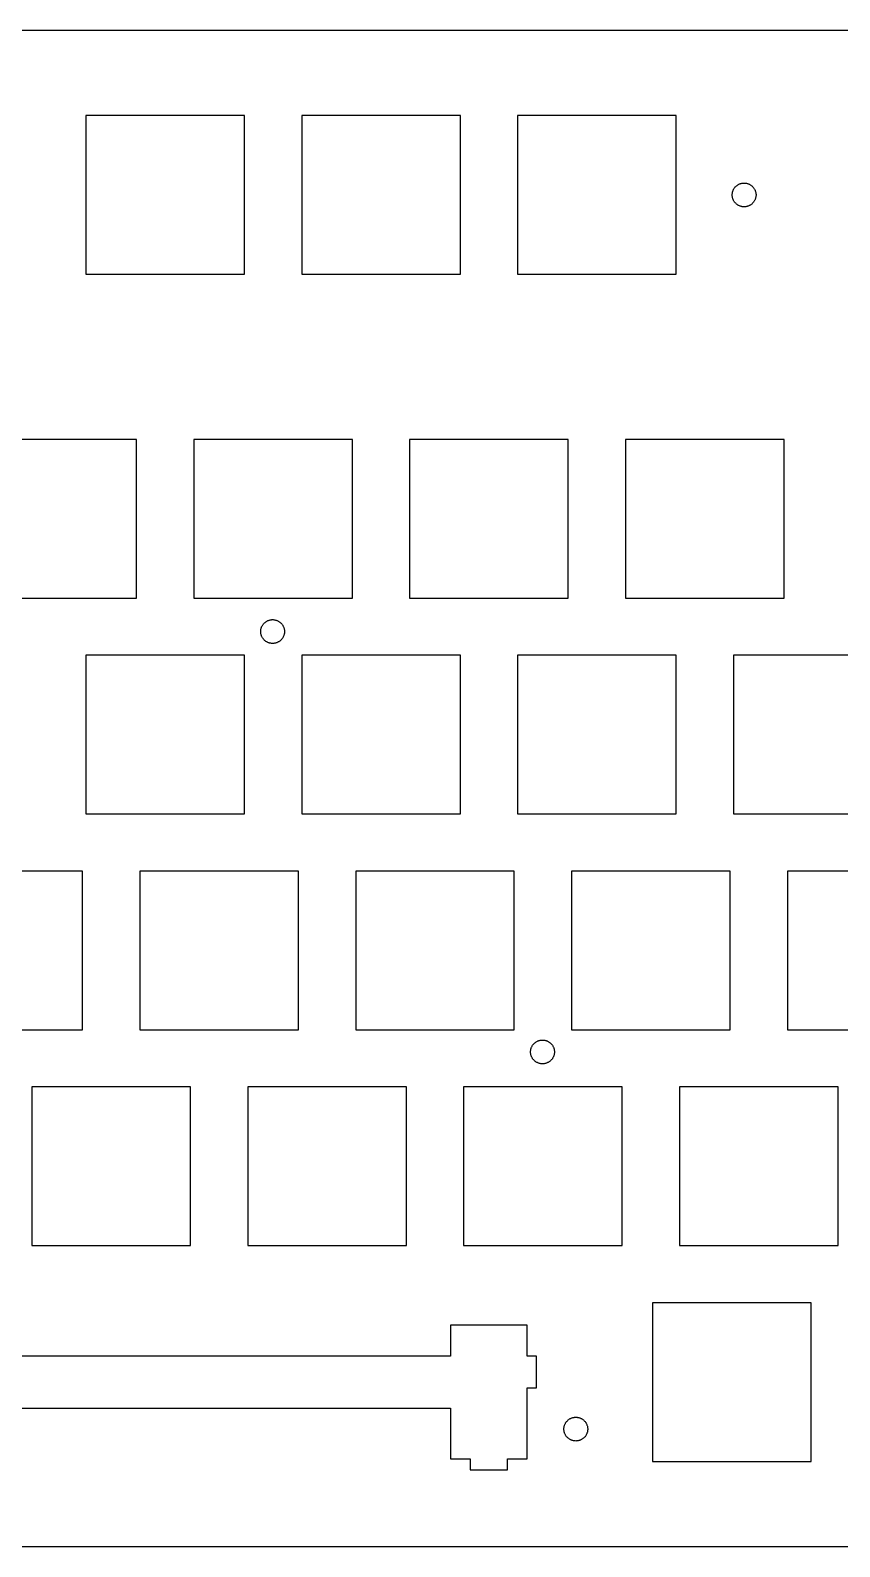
# Model space of a CAD drawing. Extents: x 0 to 462, y -134 to 0.
# Drawn here: x 169.3 to 240.7, y -133.8 to 0 of the extents above; entities that cross this region are included whole.
import ezdxf

# ---------------------------------------------------------------- set-up
doc = ezdxf.new("R2010")
doc.units = 0
doc.layers.add('BLACK', color=7, linetype='CONTINUOUS')

msp = doc.modelspace()

# ---------------------------------------------------------------- linework, layer by layer
at = {"layer": 'BLACK', "linetype": 'CONTINUOUS'}
for p, q in [((5, 0), (457.44, 0)), ((188.213, -7.526), (174.213, -7.526)), ((174.213, -7.526), (174.213, -21.526)), ((188.213, -21.526), (188.213, -7.526)), ((207.263, -7.526), (193.263, -7.526)), ((193.263, -7.526), (193.263, -21.526)), ((207.263, -21.526), (207.263, -7.526)), ((226.313, -7.526), (212.313, -7.526)), ((212.313, -7.526), (212.313, -21.526)), ((226.313, -21.526), (226.313, -7.526)), ((231.26, -14.526), (231.262, -14.472)), ((231.262, -14.58), (231.26, -14.526)), ((231.262, -14.472), (231.266, -14.4186)), ((231.266, -14.6333), (231.262, -14.58)), ((231.266, -14.4186), (231.272, -14.3661)), ((231.272, -14.6859), (231.266, -14.6333)), ((231.272, -14.3661), (231.281, -14.3144)), ((231.281, -14.7376), (231.272, -14.6859)), ((231.281, -14.3144), (231.293, -14.2636)), ((231.293, -14.2636), (231.307, -14.2138)), ((231.307, -14.2138), (231.324, -14.165)), ((231.324, -14.165), (231.343, -14.1173)), ((231.343, -14.1173), (231.364, -14.0708)), ((231.364, -14.0708), (231.387, -14.0255)), ((231.387, -14.0255), (231.412, -13.9815)), ((231.412, -13.9815), (231.439, -13.9389)), ((231.439, -13.9389), (231.469, -13.8978)), ((231.469, -13.8978), (231.5, -13.8581)), ((231.5, -13.8581), (231.533, -13.82)), ((231.533, -13.82), (231.568, -13.7835)), ((231.568, -13.7835), (231.604, -13.7488)), ((231.604, -13.7488), (231.642, -13.7158)), ((231.642, -13.7158), (231.682, -13.6846)), ((231.682, -13.6846), (231.723, -13.6553)), ((231.723, -13.6553), (231.766, -13.628)), ((231.766, -13.628), (231.81, -13.6027)), ((231.81, -13.6027), (231.855, -13.5795)), ((231.855, -13.5795), (231.901, -13.5585)), ((231.901, -13.5585), (231.949, -13.5397)), ((231.949, -13.5397), (231.998, -13.5232)), ((231.998, -13.5232), (232.048, -13.509)), ((232.048, -13.509), (232.099, -13.4973)), ((232.099, -13.4973), (232.15, -13.4881)), ((232.15, -13.4881), (232.203, -13.4814)), ((232.203, -13.4814), (232.256, -13.4774)), ((232.256, -13.4774), (232.31, -13.476)), ((232.31, -13.476), (232.364, -13.4774)), ((232.364, -13.4774), (232.418, -13.4814)), ((232.418, -13.4814), (232.47, -13.4881)), ((232.47, -13.4881), (232.522, -13.4973)), ((232.522, -13.4973), (232.573, -13.509)), ((232.573, -13.509), (232.622, -13.5232)), ((232.622, -13.5232), (232.671, -13.5397)), ((232.671, -13.5397), (232.719, -13.5585)), ((232.719, -13.5585), (232.765, -13.5795)), ((232.765, -13.5795), (232.811, -13.6027)), ((232.811, -13.6027), (232.855, -13.628)), ((232.855, -13.628), (232.897, -13.6553)), ((232.897, -13.6553), (232.938, -13.6846)), ((232.938, -13.6846), (232.978, -13.7158)), ((232.978, -13.7158), (233.016, -13.7488)), ((233.016, -13.7488), (233.053, -13.7835)), ((233.053, -13.7835), (233.087, -13.82)), ((233.087, -13.82), (233.12, -13.8581)), ((233.12, -13.8581), (233.152, -13.8978)), ((233.152, -13.8978), (233.181, -13.9389)), ((233.181, -13.9389), (233.208, -13.9815)), ((233.208, -13.9815), (233.233, -14.0255)), ((233.233, -14.0255), (233.257, -14.0708)), ((233.257, -14.0708), (233.278, -14.1173)), ((233.278, -14.1173), (233.296, -14.165)), ((233.296, -14.165), (233.313, -14.2138)), ((233.313, -14.2138), (233.327, -14.2636)), ((233.327, -14.2636), (233.339, -14.3144)), ((233.339, -14.3144), (233.348, -14.3661)), ((233.348, -14.6859), (233.339, -14.7376)), ((233.348, -14.3661), (233.355, -14.4186)), ((233.355, -14.6333), (233.348, -14.6859)), ((233.355, -14.4186), (233.359, -14.472)), ((233.359, -14.58), (233.355, -14.6333)), ((233.359, -14.472), (233.36, -14.526)), ((233.36, -14.526), (233.359, -14.58)), ((231.293, -14.7884), (231.281, -14.7376)), ((231.307, -14.8382), (231.293, -14.7884)), ((231.324, -14.887), (231.307, -14.8382)), ((231.343, -14.9347), (231.324, -14.887)), ((231.364, -14.9812), (231.343, -14.9347)), ((231.387, -15.0265), (231.364, -14.9812)), ((231.412, -15.0705), (231.387, -15.0265)), ((231.439, -15.1131), (231.412, -15.0705)), ((231.469, -15.1542), (231.439, -15.1131)), ((231.5, -15.1939), (231.469, -15.1542)), ((231.533, -15.232), (231.5, -15.1939)), ((231.568, -15.2685), (231.533, -15.232)), ((231.604, -15.3032), (231.568, -15.2685)), ((231.642, -15.3362), (231.604, -15.3032)), ((231.682, -15.3674), (231.642, -15.3362)), ((231.723, -15.3967), (231.682, -15.3674)), ((231.766, -15.424), (231.723, -15.3967)), ((231.81, -15.4493), (231.766, -15.424)), ((231.855, -15.4725), (231.81, -15.4493)), ((231.901, -15.4935), (231.855, -15.4725)), ((231.949, -15.5123), (231.901, -15.4935)), ((231.998, -15.5288), (231.949, -15.5123)), ((232.048, -15.5429), (231.998, -15.5288)), ((232.099, -15.5547), (232.048, -15.5429)), ((232.15, -15.5639), (232.099, -15.5547)), ((232.203, -15.5706), (232.15, -15.5639)), ((232.256, -15.5746), (232.203, -15.5706)), ((232.31, -15.576), (232.256, -15.5746)), ((232.364, -15.5746), (232.31, -15.576)), ((232.418, -15.5706), (232.364, -15.5746)), ((232.47, -15.5639), (232.418, -15.5706)), ((232.522, -15.5547), (232.47, -15.5639)), ((232.573, -15.5429), (232.522, -15.5547)), ((232.622, -15.5288), (232.573, -15.5429)), ((232.671, -15.5123), (232.622, -15.5288)), ((232.719, -15.4935), (232.671, -15.5123)), ((232.765, -15.4725), (232.719, -15.4935)), ((232.811, -15.4493), (232.765, -15.4725)), ((232.855, -15.424), (232.811, -15.4493)), ((232.897, -15.3967), (232.855, -15.424)), ((232.938, -15.3674), (232.897, -15.3967)), ((232.978, -15.3362), (232.938, -15.3674)), ((233.016, -15.3032), (232.978, -15.3362)), ((233.053, -15.2685), (233.016, -15.3032)), ((233.087, -15.232), (233.053, -15.2685)), ((233.12, -15.1939), (233.087, -15.232)), ((233.152, -15.1542), (233.12, -15.1939)), ((233.181, -15.1131), (233.152, -15.1542)), ((233.208, -15.0705), (233.181, -15.1131)), ((233.233, -15.0265), (233.208, -15.0705)), ((233.257, -14.9812), (233.233, -15.0265)), ((233.278, -14.9347), (233.257, -14.9812)), ((233.296, -14.887), (233.278, -14.9347)), ((233.313, -14.8382), (233.296, -14.887)), ((233.327, -14.7884), (233.313, -14.8382)), ((233.339, -14.7376), (233.327, -14.7884)), ((174.213, -21.526), (188.213, -21.526)), ((193.263, -21.526), (207.263, -21.526)), ((212.313, -21.526), (226.313, -21.526)), ((178.688, -36.101), (164.688, -36.101)), ((178.688, -50.101), (178.688, -36.101)), ((197.738, -36.101), (183.738, -36.101)), ((183.738, -36.101), (183.738, -50.101)), ((197.738, -50.101), (197.738, -36.101)), ((216.788, -36.101), (202.788, -36.101)), ((202.788, -36.101), (202.788, -50.101)), ((216.788, -50.101), (216.788, -36.101)), ((235.838, -36.101), (221.838, -36.101)), ((221.838, -36.101), (221.838, -50.101)), ((235.838, -50.101), (235.838, -36.101)), ((164.688, -50.101), (178.688, -50.101)), ((183.738, -50.101), (197.738, -50.101)), ((202.788, -50.101), (216.788, -50.101)), ((221.838, -50.101), (235.838, -50.101)), ((190.062, -52.2189), (190.103, -52.1897)), ((190.103, -52.1897), (190.146, -52.1624)), ((190.146, -52.1624), (190.19, -52.1371)), ((190.19, -52.1371), (190.235, -52.1139)), ((190.235, -52.1139), (190.282, -52.0929)), ((190.282, -52.0929), (190.329, -52.0741)), ((190.329, -52.0741), (190.378, -52.0576)), ((190.378, -52.0576), (190.428, -52.0434)), ((190.428, -52.0434), (190.479, -52.0317)), ((190.479, -52.0317), (190.53, -52.0224)), ((190.53, -52.0224), (190.583, -52.0158)), ((190.583, -52.0158), (190.636, -52.0117)), ((190.636, -52.0117), (190.69, -52.0103)), ((190.69, -52.0103), (190.744, -52.0117)), ((190.744, -52.0117), (190.798, -52.0158)), ((190.798, -52.0158), (190.85, -52.0224)), ((190.85, -52.0224), (190.902, -52.0317)), ((190.902, -52.0317), (190.953, -52.0434)), ((190.953, -52.0434), (191.002, -52.0576)), ((191.002, -52.0576), (191.051, -52.0741)), ((191.051, -52.0741), (191.099, -52.0929)), ((191.099, -52.0929), (191.145, -52.1139)), ((191.145, -52.1139), (191.191, -52.1371)), ((191.191, -52.1371), (191.235, -52.1624)), ((191.235, -52.1624), (191.277, -52.1897)), ((191.277, -52.1897), (191.318, -52.2189)), ((189.64, -53.0603), (189.642, -53.0063)), ((189.642, -53.1144), (189.64, -53.0603)), ((189.642, -53.0063), (189.646, -52.953)), ((189.646, -53.1677), (189.642, -53.1144)), ((189.646, -52.953), (189.652, -52.9004)), ((189.652, -53.2202), (189.646, -53.1677)), ((189.652, -52.9004), (189.662, -52.8487)), ((189.662, -53.272), (189.652, -53.2202)), ((189.662, -52.8487), (189.673, -52.7979)), ((189.673, -53.3228), (189.662, -53.272)), ((189.673, -52.7979), (189.687, -52.7481)), ((189.687, -53.3726), (189.673, -53.3228)), ((189.687, -52.7481), (189.704, -52.6993)), ((189.704, -53.4214), (189.687, -53.3726)), ((189.704, -52.6993), (189.723, -52.6516)), ((189.723, -53.469), (189.704, -53.4214)), ((189.723, -52.6516), (189.744, -52.6051)), ((189.744, -53.5156), (189.723, -53.469)), ((189.744, -52.6051), (189.767, -52.5599)), ((189.767, -53.5608), (189.744, -53.5156)), ((189.767, -52.5599), (189.792, -52.5159)), ((189.792, -52.5159), (189.82, -52.4733)), ((189.82, -52.4733), (189.849, -52.4321)), ((189.849, -52.4321), (189.88, -52.3924)), ((189.88, -52.3924), (189.913, -52.3543)), ((189.913, -52.3543), (189.948, -52.3179)), ((189.948, -52.3179), (189.984, -52.2831)), ((189.984, -52.2831), (190.022, -52.2501)), ((190.022, -52.2501), (190.062, -52.2189)), ((191.318, -52.2189), (191.358, -52.2501)), ((191.358, -52.2501), (191.396, -52.2831)), ((191.396, -52.2831), (191.433, -52.3179)), ((191.433, -52.3179), (191.467, -52.3543)), ((191.467, -52.3543), (191.5, -52.3924)), ((191.5, -52.3924), (191.532, -52.4321)), ((191.532, -52.4321), (191.561, -52.4733)), ((191.561, -52.4733), (191.588, -52.5159)), ((191.588, -52.5159), (191.614, -52.5599)), ((191.614, -52.5599), (191.637, -52.6051)), ((191.637, -53.5156), (191.614, -53.5608)), ((191.637, -52.6051), (191.658, -52.6516)), ((191.658, -53.469), (191.637, -53.5156)), ((191.658, -52.6516), (191.677, -52.6993)), ((191.677, -53.4214), (191.658, -53.469)), ((191.677, -52.6993), (191.693, -52.7481)), ((191.693, -53.3726), (191.677, -53.4214)), ((191.693, -52.7481), (191.707, -52.7979)), ((191.707, -53.3228), (191.693, -53.3726)), ((191.707, -52.7979), (191.719, -52.8487)), ((191.719, -53.272), (191.707, -53.3228)), ((191.719, -52.8487), (191.728, -52.9004)), ((191.728, -53.2202), (191.719, -53.272)), ((191.728, -52.9004), (191.735, -52.953)), ((191.735, -53.1677), (191.728, -53.2202)), ((191.735, -52.953), (191.739, -53.0063)), ((191.739, -53.1144), (191.735, -53.1677)), ((191.739, -53.0063), (191.74, -53.0603)), ((191.74, -53.0603), (191.739, -53.1144)), ((189.792, -53.6048), (189.767, -53.5608)), ((189.82, -53.6474), (189.792, -53.6048)), ((189.849, -53.6886), (189.82, -53.6474)), ((189.88, -53.7282), (189.849, -53.6886)), ((189.913, -53.7663), (189.88, -53.7282)), ((189.948, -53.8028), (189.913, -53.7663)), ((189.984, -53.8376), (189.948, -53.8028)), ((190.022, -53.8706), (189.984, -53.8376)), ((190.062, -53.9017), (190.022, -53.8706)), ((190.103, -53.931), (190.062, -53.9017)), ((190.146, -53.9583), (190.103, -53.931)), ((190.19, -53.9836), (190.146, -53.9583)), ((190.235, -54.0068), (190.19, -53.9836)), ((190.282, -54.0278), (190.235, -54.0068)), ((190.329, -54.0466), (190.282, -54.0278)), ((190.378, -54.0631), (190.329, -54.0466)), ((190.428, -54.0773), (190.378, -54.0631)), ((190.479, -54.089), (190.428, -54.0773)), ((190.53, -54.0982), (190.479, -54.089)), ((190.583, -54.1049), (190.53, -54.0982)), ((190.636, -54.109), (190.583, -54.1049)), ((190.69, -54.1103), (190.636, -54.109)), ((190.744, -54.109), (190.69, -54.1103)), ((190.798, -54.1049), (190.744, -54.109)), ((190.85, -54.0982), (190.798, -54.1049)), ((190.902, -54.089), (190.85, -54.0982)), ((190.953, -54.0773), (190.902, -54.089)), ((191.002, -54.0631), (190.953, -54.0773)), ((191.051, -54.0466), (191.002, -54.0631)), ((191.099, -54.0278), (191.051, -54.0466)), ((191.145, -54.0068), (191.099, -54.0278)), ((191.191, -53.9836), (191.145, -54.0068)), ((191.235, -53.9583), (191.191, -53.9836)), ((191.277, -53.931), (191.235, -53.9583)), ((191.318, -53.9017), (191.277, -53.931)), ((191.358, -53.8706), (191.318, -53.9017)), ((191.396, -53.8376), (191.358, -53.8706)), ((191.433, -53.8028), (191.396, -53.8376)), ((191.467, -53.7663), (191.433, -53.8028)), ((191.5, -53.7282), (191.467, -53.7663)), ((191.532, -53.6886), (191.5, -53.7282)), ((191.561, -53.6474), (191.532, -53.6886)), ((191.588, -53.6048), (191.561, -53.6474)), ((191.614, -53.5608), (191.588, -53.6048)), ((188.213, -55.151), (174.213, -55.151)), ((174.213, -55.151), (174.213, -69.151)), ((188.213, -69.151), (188.213, -55.151)), ((207.263, -55.151), (193.263, -55.151)), ((193.263, -55.151), (193.263, -69.151)), ((207.263, -69.151), (207.263, -55.151)), ((226.313, -55.151), (212.313, -55.151)), ((212.313, -55.151), (212.313, -69.151)), ((226.313, -69.151), (226.313, -55.151)), ((245.363, -55.151), (231.363, -55.151)), ((231.363, -55.151), (231.363, -69.151)), ((174.213, -69.151), (188.213, -69.151)), ((193.263, -69.151), (207.263, -69.151)), ((212.313, -69.151), (226.313, -69.151)), ((231.363, -69.151), (245.363, -69.151)), ((173.926, -74.201), (159.926, -74.201)), ((173.926, -88.201), (173.926, -74.201)), ((192.976, -74.201), (178.976, -74.201)), ((178.976, -74.201), (178.976, -88.201)), ((192.976, -88.201), (192.976, -74.201)), ((212.026, -74.201), (198.026, -74.201)), ((198.026, -74.201), (198.026, -88.201)), ((212.026, -88.201), (212.026, -74.201)), ((231.076, -74.201), (217.076, -74.201)), ((217.076, -74.201), (217.076, -88.201)), ((231.076, -88.201), (231.076, -74.201)), ((250.126, -74.201), (236.126, -74.201)), ((236.126, -74.201), (236.126, -88.201)), ((159.926, -88.201), (173.926, -88.201)), ((178.976, -88.201), (192.976, -88.201)), ((198.026, -88.201), (212.026, -88.201)), ((217.076, -88.201), (231.076, -88.201)), ((236.126, -88.201), (250.126, -88.201)), ((213.567, -89.7081), (213.591, -89.6628)), ((213.591, -89.6628), (213.616, -89.6188)), ((213.616, -89.6188), (213.643, -89.5762)), ((213.643, -89.5762), (213.673, -89.535)), ((213.673, -89.535), (213.704, -89.4954)), ((213.704, -89.4954), (213.737, -89.4573)), ((213.737, -89.4573), (213.771, -89.4208)), ((213.771, -89.4208), (213.808, -89.3861)), ((213.808, -89.3861), (213.846, -89.353)), ((213.846, -89.353), (213.886, -89.3219)), ((213.886, -89.3219), (213.927, -89.2926)), ((213.927, -89.2926), (213.969, -89.2653)), ((213.969, -89.2653), (214.013, -89.24)), ((214.013, -89.24), (214.059, -89.2168)), ((214.059, -89.2168), (214.105, -89.1958)), ((214.105, -89.1958), (214.153, -89.177)), ((214.153, -89.177), (214.202, -89.1605)), ((214.202, -89.1605), (214.252, -89.1463)), ((214.252, -89.1463), (214.302, -89.1346)), ((214.302, -89.1346), (214.354, -89.1254)), ((214.354, -89.1254), (214.407, -89.1187)), ((214.407, -89.1187), (214.46, -89.1146)), ((214.46, -89.1146), (214.514, -89.1133)), ((214.514, -89.1133), (214.568, -89.1146)), ((214.568, -89.1146), (214.621, -89.1187)), ((214.621, -89.1187), (214.674, -89.1254)), ((214.674, -89.1254), (214.726, -89.1346)), ((214.726, -89.1346), (214.776, -89.1463)), ((214.776, -89.1463), (214.826, -89.1605)), ((214.826, -89.1605), (214.875, -89.177)), ((214.875, -89.177), (214.923, -89.1958)), ((214.923, -89.1958), (214.969, -89.2168)), ((214.969, -89.2168), (215.014, -89.24)), ((215.014, -89.24), (215.058, -89.2653)), ((215.058, -89.2653), (215.101, -89.2926)), ((215.101, -89.2926), (215.142, -89.3219)), ((215.142, -89.3219), (215.182, -89.353)), ((215.182, -89.353), (215.22, -89.3861)), ((215.22, -89.3861), (215.256, -89.4208)), ((215.256, -89.4208), (215.291, -89.4573)), ((215.291, -89.4573), (215.324, -89.4954)), ((215.324, -89.4954), (215.355, -89.535)), ((215.355, -89.535), (215.385, -89.5762)), ((215.385, -89.5762), (215.412, -89.6188)), ((215.412, -89.6188), (215.437, -89.6628)), ((215.437, -89.6628), (215.46, -89.7081)), ((213.464, -90.1633), (213.465, -90.1093)), ((213.465, -90.2173), (213.464, -90.1633)), ((213.465, -90.1093), (213.469, -90.0559)), ((213.469, -90.2706), (213.465, -90.2173)), ((213.469, -90.0559), (213.476, -90.0034)), ((213.476, -90.3232), (213.469, -90.2706)), ((213.476, -90.0034), (213.485, -89.9517)), ((213.485, -90.3749), (213.476, -90.3232)), ((213.485, -89.9517), (213.497, -89.9009)), ((213.497, -90.4257), (213.485, -90.3749)), ((213.497, -89.9009), (213.511, -89.851)), ((213.511, -90.4755), (213.497, -90.4257)), ((213.511, -89.851), (213.528, -89.8023)), ((213.528, -90.5243), (213.511, -90.4755)), ((213.528, -89.8023), (213.546, -89.7546)), ((213.546, -90.572), (213.528, -90.5243)), ((213.546, -89.7546), (213.567, -89.7081)), ((213.567, -90.6185), (213.546, -90.572)), ((213.591, -90.6638), (213.567, -90.6185)), ((213.616, -90.7077), (213.591, -90.6638)), ((213.643, -90.7504), (213.616, -90.7077)), ((213.673, -90.7915), (213.643, -90.7504)), ((213.704, -90.8312), (213.673, -90.7915)), ((213.737, -90.8693), (213.704, -90.8312)), ((213.771, -90.9057), (213.737, -90.8693)), ((213.808, -90.9405), (213.771, -90.9057)), ((213.846, -90.9735), (213.808, -90.9405)), ((213.886, -91.0047), (213.846, -90.9735)), ((215.182, -90.9735), (215.142, -91.0047)), ((215.22, -90.9405), (215.182, -90.9735)), ((215.256, -90.9057), (215.22, -90.9405)), ((215.291, -90.8693), (215.256, -90.9057)), ((215.324, -90.8312), (215.291, -90.8693)), ((215.355, -90.7915), (215.324, -90.8312)), ((215.385, -90.7504), (215.355, -90.7915)), ((215.412, -90.7077), (215.385, -90.7504)), ((215.437, -90.6638), (215.412, -90.7077)), ((215.46, -90.6185), (215.437, -90.6638)), ((215.46, -89.7081), (215.481, -89.7546)), ((215.481, -90.572), (215.46, -90.6185)), ((215.481, -89.7546), (215.5, -89.8023)), ((215.5, -90.5243), (215.481, -90.572)), ((215.5, -89.8023), (215.517, -89.851)), ((215.517, -90.4755), (215.5, -90.5243)), ((215.517, -89.851), (215.531, -89.9009)), ((215.531, -90.4257), (215.517, -90.4755)), ((215.531, -89.9009), (215.543, -89.9517)), ((215.543, -90.3749), (215.531, -90.4257)), ((215.543, -89.9517), (215.552, -90.0034)), ((215.552, -90.3232), (215.543, -90.3749)), ((215.552, -90.0034), (215.559, -90.0559)), ((215.559, -90.2706), (215.552, -90.3232)), ((215.559, -90.0559), (215.563, -90.1093)), ((215.563, -90.2173), (215.559, -90.2706)), ((215.563, -90.1093), (215.564, -90.1633)), ((215.564, -90.1633), (215.563, -90.2173)), ((213.927, -91.034), (213.886, -91.0047)), ((213.969, -91.0613), (213.927, -91.034)), ((214.013, -91.0866), (213.969, -91.0613)), ((214.059, -91.1097), (214.013, -91.0866)), ((214.105, -91.1308), (214.059, -91.1097)), ((214.153, -91.1496), (214.105, -91.1308)), ((214.202, -91.1661), (214.153, -91.1496)), ((214.252, -91.1802), (214.202, -91.1661)), ((214.302, -91.192), (214.252, -91.1802)), ((214.354, -91.2012), (214.302, -91.192)), ((214.407, -91.2079), (214.354, -91.2012)), ((214.46, -91.2119), (214.407, -91.2079)), ((214.514, -91.2133), (214.46, -91.2119)), ((214.568, -91.2119), (214.514, -91.2133)), ((214.621, -91.2079), (214.568, -91.2119)), ((214.674, -91.2012), (214.621, -91.2079)), ((214.726, -91.192), (214.674, -91.2012)), ((214.776, -91.1802), (214.726, -91.192)), ((214.826, -91.1661), (214.776, -91.1802)), ((214.875, -91.1496), (214.826, -91.1661)), ((214.923, -91.1308), (214.875, -91.1496)), ((214.969, -91.1097), (214.923, -91.1308)), ((215.014, -91.0866), (214.969, -91.1097)), ((215.058, -91.0613), (215.014, -91.0866)), ((215.101, -91.034), (215.058, -91.0613)), ((215.142, -91.0047), (215.101, -91.034)), ((183.451, -93.251), (169.451, -93.251)), ((169.451, -93.251), (169.451, -107.251)), ((183.451, -107.251), (183.451, -93.251)), ((202.501, -93.251), (188.501, -93.251)), ((188.501, -93.251), (188.501, -107.251)), ((202.501, -107.251), (202.501, -93.251)), ((221.551, -93.251), (207.551, -93.251)), ((207.551, -93.251), (207.551, -107.251)), ((221.551, -107.251), (221.551, -93.251)), ((240.601, -93.251), (226.601, -93.251)), ((226.601, -93.251), (226.601, -107.251)), ((240.601, -107.251), (240.601, -93.251)), ((169.451, -107.251), (183.451, -107.251)), ((188.501, -107.251), (202.501, -107.251)), ((207.551, -107.251), (221.551, -107.251)), ((226.601, -107.251), (240.601, -107.251)), ((238.219, -112.301), (224.219, -112.301)), ((224.219, -112.301), (224.219, -126.301)), ((238.219, -126.301), (238.219, -112.301)), ((206.407, -114.271), (206.407, -117.001)), ((213.157, -114.271), (206.407, -114.271)), ((213.157, -117.001), (213.157, -114.271)), ((206.407, -117.001), (166.782, -117.001)), ((213.982, -117.001), (213.157, -117.001)), ((213.982, -119.801), (213.982, -117.001)), ((213.157, -119.801), (213.982, -119.801)), ((213.157, -126.071), (213.157, -119.801)), ((166.782, -121.601), (206.407, -121.601)), ((206.407, -121.601), (206.407, -126.071)), ((216.453, -123.14), (216.469, -123.091)), ((216.469, -123.091), (216.488, -123.043)), ((216.488, -123.043), (216.509, -122.997)), ((216.509, -122.997), (216.532, -122.951)), ((216.532, -122.951), (216.558, -122.907)), ((216.558, -122.907), (216.585, -122.865)), ((216.585, -122.865), (216.614, -122.824)), ((216.614, -122.824), (216.646, -122.784)), ((216.646, -122.784), (216.679, -122.746)), ((216.679, -122.746), (216.713, -122.709)), ((216.713, -122.709), (216.75, -122.675)), ((216.75, -122.675), (216.788, -122.642)), ((216.788, -122.642), (216.828, -122.61)), ((216.828, -122.61), (216.869, -122.581)), ((216.869, -122.581), (216.911, -122.554)), ((216.911, -122.554), (216.955, -122.528)), ((216.955, -122.528), (217.001, -122.505)), ((217.001, -122.505), (217.047, -122.484)), ((217.047, -122.484), (217.095, -122.465)), ((217.095, -122.465), (217.144, -122.449)), ((217.144, -122.449), (217.193, -122.435)), ((217.193, -122.435), (217.244, -122.423)), ((217.244, -122.423), (217.296, -122.414)), ((217.296, -122.414), (217.348, -122.407)), ((217.348, -122.407), (217.402, -122.403)), ((217.402, -122.403), (217.456, -122.402)), ((217.456, -122.402), (217.51, -122.403)), ((217.51, -122.403), (217.563, -122.407)), ((217.563, -122.407), (217.616, -122.414)), ((217.616, -122.414), (217.667, -122.423)), ((217.667, -122.423), (217.718, -122.435)), ((217.718, -122.435), (217.768, -122.449)), ((217.768, -122.449), (217.817, -122.465)), ((217.817, -122.465), (217.864, -122.484)), ((217.864, -122.484), (217.911, -122.505)), ((217.911, -122.505), (217.956, -122.528)), ((217.956, -122.528), (218, -122.554)), ((218, -122.554), (218.043, -122.581)), ((218.043, -122.581), (218.084, -122.61)), ((218.084, -122.61), (218.124, -122.642)), ((218.124, -122.642), (218.162, -122.675)), ((218.162, -122.675), (218.198, -122.709)), ((218.198, -122.709), (218.233, -122.746)), ((218.233, -122.746), (218.266, -122.784)), ((218.266, -122.784), (218.297, -122.824)), ((218.297, -122.824), (218.326, -122.865)), ((218.326, -122.865), (218.354, -122.907)), ((218.354, -122.907), (218.379, -122.951)), ((218.379, -122.951), (218.402, -122.997)), ((218.402, -122.997), (218.423, -123.043)), ((218.423, -123.043), (218.442, -123.091)), ((218.442, -123.091), (218.459, -123.14)), ((216.406, -123.452), (216.407, -123.398)), ((216.407, -123.506), (216.406, -123.452)), ((216.407, -123.398), (216.411, -123.344)), ((216.411, -123.559), (216.407, -123.506)), ((216.411, -123.344), (216.418, -123.292)), ((216.418, -123.612), (216.411, -123.559)), ((216.418, -123.292), (216.427, -123.24)), ((216.427, -123.663), (216.418, -123.612)), ((216.427, -123.24), (216.439, -123.189)), ((216.439, -123.714), (216.427, -123.663)), ((216.439, -123.189), (216.453, -123.14)), ((216.453, -123.764), (216.439, -123.714)), ((216.469, -123.813), (216.453, -123.764)), ((216.488, -123.86), (216.469, -123.813)), ((216.509, -123.907), (216.488, -123.86)), ((216.532, -123.952), (216.509, -123.907)), ((216.558, -123.996), (216.532, -123.952)), ((216.585, -124.039), (216.558, -123.996)), ((216.614, -124.08), (216.585, -124.039)), ((216.646, -124.12), (216.614, -124.08)), ((216.679, -124.158), (216.646, -124.12)), ((216.713, -124.194), (216.679, -124.158)), ((216.75, -124.229), (216.713, -124.194)), ((216.788, -124.262), (216.75, -124.229)), ((216.828, -124.293), (216.788, -124.262)), ((216.869, -124.322), (216.828, -124.293)), ((216.911, -124.35), (216.869, -124.322)), ((216.955, -124.375), (216.911, -124.35)), ((217.001, -124.398), (216.955, -124.375)), ((217.047, -124.419), (217.001, -124.398)), ((217.095, -124.438), (217.047, -124.419)), ((217.144, -124.455), (217.095, -124.438)), ((217.193, -124.469), (217.144, -124.455)), ((217.768, -124.455), (217.718, -124.469)), ((217.817, -124.438), (217.768, -124.455)), ((217.864, -124.419), (217.817, -124.438)), ((217.911, -124.398), (217.864, -124.419)), ((217.956, -124.375), (217.911, -124.398)), ((218, -124.35), (217.956, -124.375)), ((218.043, -124.322), (218, -124.35)), ((218.084, -124.293), (218.043, -124.322)), ((218.124, -124.262), (218.084, -124.293)), ((218.162, -124.229), (218.124, -124.262)), ((218.198, -124.194), (218.162, -124.229)), ((218.233, -124.158), (218.198, -124.194)), ((218.266, -124.12), (218.233, -124.158)), ((218.297, -124.08), (218.266, -124.12)), ((218.326, -124.039), (218.297, -124.08)), ((218.354, -123.996), (218.326, -124.039)), ((218.379, -123.952), (218.354, -123.996)), ((218.402, -123.907), (218.379, -123.952)), ((218.423, -123.86), (218.402, -123.907)), ((218.442, -123.813), (218.423, -123.86)), ((218.459, -123.764), (218.442, -123.813)), ((218.459, -123.14), (218.473, -123.189)), ((218.473, -123.714), (218.459, -123.764)), ((218.473, -123.189), (218.484, -123.24)), ((218.484, -123.663), (218.473, -123.714)), ((218.484, -123.24), (218.494, -123.292)), ((218.494, -123.612), (218.484, -123.663)), ((218.494, -123.292), (218.5, -123.344)), ((218.5, -123.559), (218.494, -123.612)), ((218.5, -123.344), (218.504, -123.398)), ((218.504, -123.506), (218.5, -123.559)), ((218.504, -123.398), (218.506, -123.452)), ((218.506, -123.452), (218.504, -123.506)), ((217.244, -124.48), (217.193, -124.469)), ((217.296, -124.49), (217.244, -124.48)), ((217.348, -124.496), (217.296, -124.49)), ((217.402, -124.5), (217.348, -124.496)), ((217.456, -124.502), (217.402, -124.5)), ((217.51, -124.5), (217.456, -124.502)), ((217.563, -124.496), (217.51, -124.5)), ((217.616, -124.49), (217.563, -124.496)), ((217.667, -124.48), (217.616, -124.49)), ((217.718, -124.469), (217.667, -124.48)), ((206.407, -126.071), (208.132, -126.071)), ((208.132, -126.071), (208.132, -127.051)), ((208.132, -127.051), (211.432, -127.051)), ((211.432, -126.071), (213.157, -126.071)), ((211.432, -127.051), (211.432, -126.071)), ((224.219, -126.301), (238.219, -126.301)), ((457.44, -133.827), (5, -133.827))]:
    msp.add_line(p, q, dxfattribs=at)

doc.saveas('drawing.dxf')
